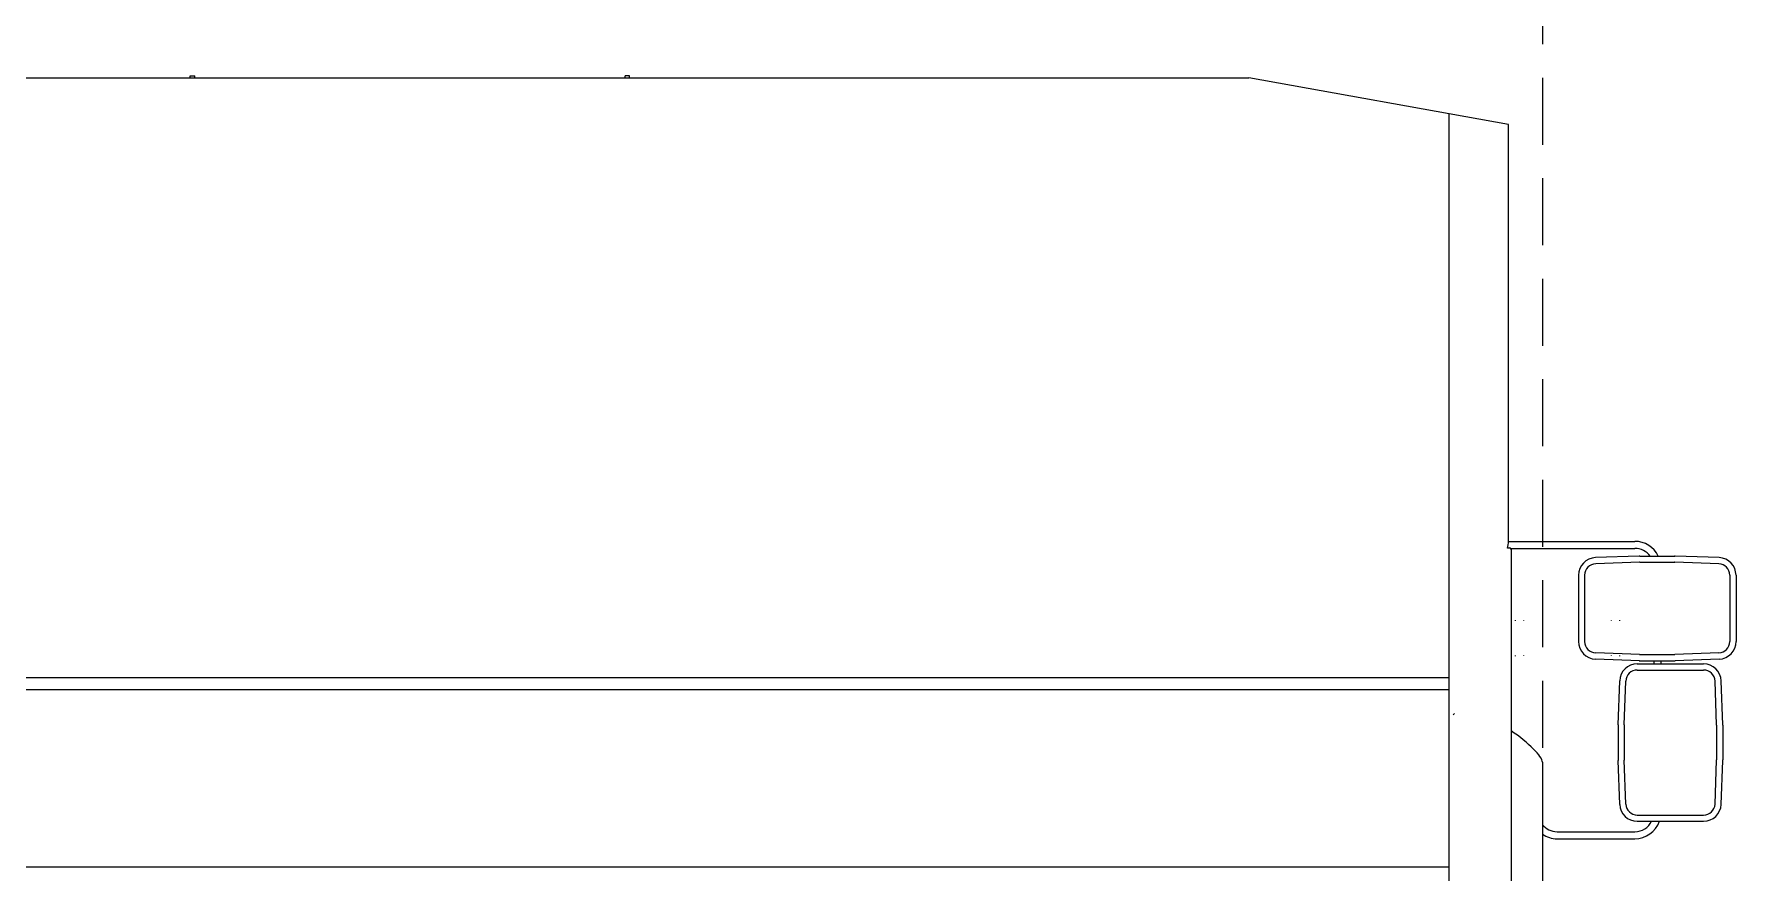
# Model space of a CAD drawing. Extents: x -633 to 241, y -1 to 752.
# Drawn here: x -530.7 to -378.4, y 514 to 589.2 of the extents above; entities that cross this region are included whole.
import ezdxf

# ---------------------------------------------------------------- set-up
doc = ezdxf.new("R2010")
doc.units = 0
doc.header["$LTSCALE"] = 48
doc.linetypes.add('HIDDEN', pattern=[0.1875, 0.125, -0.0625])
doc.linetypes.add('HIDDEN2', pattern=[0.1875, 0.125, -0.0625])
doc.layers.add('0A537428______2_____', color=1, linetype='CONTINUOUS')
doc.layers.add('HIDDEN2', color=7, linetype='HIDDEN2')

# ---------------------------------------------------------------- blocks, each defined once
blk = doc.blocks.new('*U322', base_point=(14.501663, 28.319697))
at = {"layer": '0A537428______2_____', "color": 7, "linetype": 'CONTINUOUS'}
blk.add_arc((14.501663, 28.319697), 0.033073, 269.99643, 272.05658, dxfattribs=at)
blk = doc.blocks.new('*U321', base_point=(14.501633, 28.443424))
at = {"layer": '0A537428______2_____', "color": 7, "linetype": 'CONTINUOUS'}
blk.add_arc((14.501633, 28.443424), 0.033073, 267.9397, 269.99979, dxfattribs=at)
blk = doc.blocks.new('*U318', base_point=(14.501633, 28.443424))
at = {"layer": '0A537428______2_____', "color": 7, "linetype": 'CONTINUOUS'}
blk.add_arc((14.501633, 28.443424), 0.062996, 267.93913, 269.99922, dxfattribs=at)
blk = doc.blocks.new('*U317', base_point=(14.501663, 28.319697))
at = {"layer": '0A537428______2_____', "color": 7, "linetype": 'CONTINUOUS'}
blk.add_arc((14.501663, 28.319697), 0.062996, 270.00237, 272.06252, dxfattribs=at)
blk = doc.blocks.new('*U205', base_point=(14.421753, 28.015289))
at = {"layer": '0A537428______2_____', "color": 40, "linetype": 'CONTINUOUS'}
blk.add_arc((14.421753, 28.015289), 0.14, 8.7574108, 97.732356, dxfattribs=at)
blk = doc.blocks.new('*U324', base_point=(14.750473, 28.443426))
at = {"layer": '0A537428______2_____', "color": 7, "linetype": 'CONTINUOUS'}
blk.add_arc((14.750473, 28.443426), 0.033073, 89.996414, 92.056508, dxfattribs=at)
blk = doc.blocks.new('*U323', base_point=(14.750458, 28.319697))
at = {"layer": '0A537428______2_____', "color": 7, "linetype": 'CONTINUOUS'}
blk.add_arc((14.750458, 28.319697), 0.033073, 87.936319, 89.996468, dxfattribs=at)
blk = doc.blocks.new('*U320', base_point=(14.750473, 28.443426))
at = {"layer": '0A537428______2_____', "color": 7, "linetype": 'CONTINUOUS'}
blk.add_arc((14.750473, 28.443426), 0.062996, 89.99915, 92.059244, dxfattribs=at)
blk = doc.blocks.new('*U319', base_point=(14.750458, 28.319697))
at = {"layer": '0A537428______2_____', "color": 7, "linetype": 'CONTINUOUS'}
blk.add_arc((14.750458, 28.319697), 0.062996, 87.939056, 89.99915, dxfattribs=at)
blk = doc.blocks.new('*U204', base_point=(14.419006, 28.700572))
at = {"layer": '0A537428______2_____', "color": 40, "linetype": 'CONTINUOUS'}
blk.add_arc((14.419006, 28.700572), 0.0048, 2.2971282, 89.996084, dxfattribs=at)

msp = doc.modelspace()

# ---------------------------------------------------------------- linework, layer by layer
at = {"layer": '0A537428______2_____', "color": 40, "linetype": 'CONTINUOUS'}
for points in [[(-572.17, 585.25), (-421.99, 585.25)], [(-516.74, 585.25), (-516.74, 585.43)], [(-516.74, 585.43), (-516.34, 585.43)], [(-516.34, 585.25), (-516.34, 585.43)], [(-477.81, 585.25), (-477.81, 585.43)], [(-477.42, 585.43), (-477.81, 585.43)], [(-477.42, 585.25), (-477.42, 585.43)], [(-398.74, 581.07), (-421.99, 585.25)], [(-404.08, 582.03), (-404.08, 511.43)], [(-398.75, 543.72), (-398.75, 581.07)], [(-398.82, 543.15), (-398.64, 543.15)], [(-398.52, 543.04), (-398.52, 507.05)], [(-590.08, 531.55), (-404.08, 531.55)], [(-590.08, 530.47), (-404.08, 530.47)], [(-395.71, 523.96), (-395.71, 505.05)], [(-590.08, 514.59), (-404.08, 514.59)]]:
    msp.add_lwpolyline(points, dxfattribs=at)
msp.add_lwpolyline([(-398.83, 543.13, 0.065117), (-398.75, 543.74)], format="xyb", dxfattribs=at)
at = {"layer": '0A537428______2_____', "color": 7, "linetype": 'CONTINUOUS'}
for points in [[(-398.75, 543.73), (-387.43, 543.73)], [(-398.52, 543.1), (-387.43, 543.1)], [(-387.04, 542.41), (-390.96, 542.27)], [(-386.98, 542.41), (-383.86, 542.41)], [(-379.9, 542.27), (-383.83, 542.41)], [(-387.02, 541.86), (-390.94, 541.72)], [(-386.98, 541.86), (-383.87, 541.86)], [(-379.92, 541.72), (-383.85, 541.86)], [(-392.48, 540.7), (-392.48, 534.76)], [(-391.93, 540.7), (-391.93, 534.76)], [(-378.94, 540.7), (-378.94, 534.76)], [(-378.38, 540.7), (-378.38, 534.76)], [(-387.01, 533.59), (-390.94, 533.74)], [(-386.98, 533.59), (-383.86, 533.59)], [(-379.92, 533.74), (-383.85, 533.59)], [(-387.03, 533.04), (-390.96, 533.18)], [(-387.22, 532.76), (-381.28, 532.76)], [(-387.22, 532.21), (-381.28, 532.21)], [(-386.98, 533.04), (-383.86, 533.04)], [(-385.75, 533.04), (-385.75, 532.76)], [(-385.12, 533.04), (-385.12, 532.76)], [(-379.9, 533.18), (-383.83, 533.04)], [(-388.93, 527.31), (-388.79, 531.24)], [(-388.38, 527.29), (-388.24, 531.22)], [(-380.12, 527.29), (-380.26, 531.22)], [(-379.57, 527.31), (-379.71, 531.24)], [(-388.94, 527.26), (-388.94, 524.16)], [(-388.38, 527.26), (-388.38, 524.16)], [(-380.12, 527.26), (-380.12, 524.16)], [(-379.57, 527.26), (-379.57, 524.16)], [(-388.79, 520.18), (-388.93, 524.11)], [(-388.24, 520.2), (-388.38, 524.13)], [(-380.26, 520.2), (-380.12, 524.13)], [(-379.71, 520.18), (-379.57, 524.1)], [(-387.22, 519.22), (-381.28, 519.22)], [(-387.22, 518.66), (-381.28, 518.66)], [(-394.4, 517.73), (-387.43, 517.73)], [(-394.4, 517.1), (-387.43, 517.1)]]:
    msp.add_lwpolyline(points, dxfattribs=at)
for points in [[(-385.34, 542.41, 0.289586), (-387.43, 543.73)], [(-386.07, 542.41, 0.239597), (-387.43, 543.1)], [(-386.98, 542.41, 0.008989), (-387.04, 542.41)], [(-383.83, 542.41, 0.008989), (-383.89, 542.41)], [(-390.96, 542.27, 0.403721), (-392.48, 540.7)], [(-390.94, 541.72, 0.403721), (-391.93, 540.7)], [(-386.98, 541.86, 0.008989), (-387.02, 541.86)], [(-383.85, 541.86, 0.008989), (-383.89, 541.86)], [(-378.94, 540.7, 0.403721), (-379.92, 541.72)], [(-378.38, 540.7, 0.403721), (-379.9, 542.27)], [(-392.48, 534.76, 0.403721), (-390.96, 533.18)], [(-391.93, 534.76, 0.403721), (-390.94, 533.74)], [(-379.92, 533.74, 0.403721), (-378.94, 534.76)], [(-379.9, 533.18, 0.403721), (-378.38, 534.76)], [(-387.02, 533.59, 0.008989), (-386.98, 533.59)], [(-383.89, 533.59, 0.008989), (-383.85, 533.59)], [(-387.22, 532.76, 0.403721), (-388.79, 531.24)], [(-387.22, 532.21, 0.403721), (-388.24, 531.22)], [(-387.04, 533.04, 0.008989), (-386.98, 533.04)], [(-383.89, 533.04, 0.008989), (-383.83, 533.04)], [(-379.71, 531.24, 0.403721), (-381.28, 532.76)], [(-380.26, 531.22, 0.403721), (-381.28, 532.21)], [(-388.93, 527.31, 0.008989), (-388.94, 527.26)], [(-388.38, 527.29, 0.008989), (-388.38, 527.26)], [(-380.12, 527.26, 0.008989), (-380.12, 527.29)], [(-379.57, 527.26, 0.008989), (-379.57, 527.31)], [(-388.94, 524.16, 0.008989), (-388.93, 524.11)], [(-388.38, 524.16, 0.008989), (-388.38, 524.13)], [(-380.12, 524.13, 0.008989), (-380.12, 524.16)], [(-379.57, 524.1, 0.008989), (-379.57, 524.16)], [(-388.79, 520.18, 0.403721), (-387.22, 518.66)], [(-388.24, 520.2, 0.403721), (-387.22, 519.22)], [(-381.28, 519.22, 0.403721), (-380.26, 520.2)], [(-381.28, 518.66, 0.403721), (-379.71, 520.18)], [(-395.71, 518.36, 0.225632), (-394.4, 517.73)], [(-387.43, 517.73, 0.283739), (-385.93, 518.66)], [(-387.43, 517.1, 0.319877), (-385.24, 518.66)], [(-395.71, 517.51, 0.151107), (-394.4, 517.1)]]:
    msp.add_lwpolyline(points, format="xyb", dxfattribs=at)
at = {"layer": '0A537428______2_____', "color": 40, "linetype": 'HIDDEN'}
msp.add_lwpolyline([(-403.71, 528.19), (-403.57, 528.33)], dxfattribs=at)
at = {"layer": 'HIDDEN2', "flags": 128}
msp.add_lwpolyline([(-395.68, 435.25), (-395.68, 752.2)], dxfattribs=at)

# ---------------------------------------------------------------- block references
at = {"layer": '0A537428______2_____', "color": 40, "xscale": 25, "yscale": 24.90573625, "zscale": 25}
msp.add_blockref('*U204', (-398.64, 543.04), dxfattribs=at)
at = {"layer": '0A537428______2_____', "color": 7, "xscale": 25, "zscale": 25}
for name, p, yscale, rotation in [('*U318', (-396.57, 536.61), 24.9983205, 270.000797), ('*U321', (-396.57, 536.61), 24.99829075, 270.00023), ('*U324', (-390.35, 536.61), 24.99829075, 270.003533), ('*U320', (-390.35, 536.61), 24.9983205, 270.000797), ('*U317', (-396.57, 533.51), 24.9983205, 269.997595), ('*U322', (-396.57, 533.51), 24.99829075, 270.003533), ('*U323', (-390.35, 533.51), 24.99829075, 270.003533), ('*U319', (-390.35, 533.51), 24.9983205, 270.000797)]:
    msp.add_blockref(name, p, dxfattribs=dict(at, yscale=yscale, rotation=rotation))
at = {"layer": '0A537428______2_____', "color": 40, "xscale": 25, "yscale": 5.2954725, "zscale": 25, "rotation": 323.972788}
msp.add_blockref('*U205', (-398.57, 525.9), dxfattribs=at)

doc.saveas('drawing.dxf')
